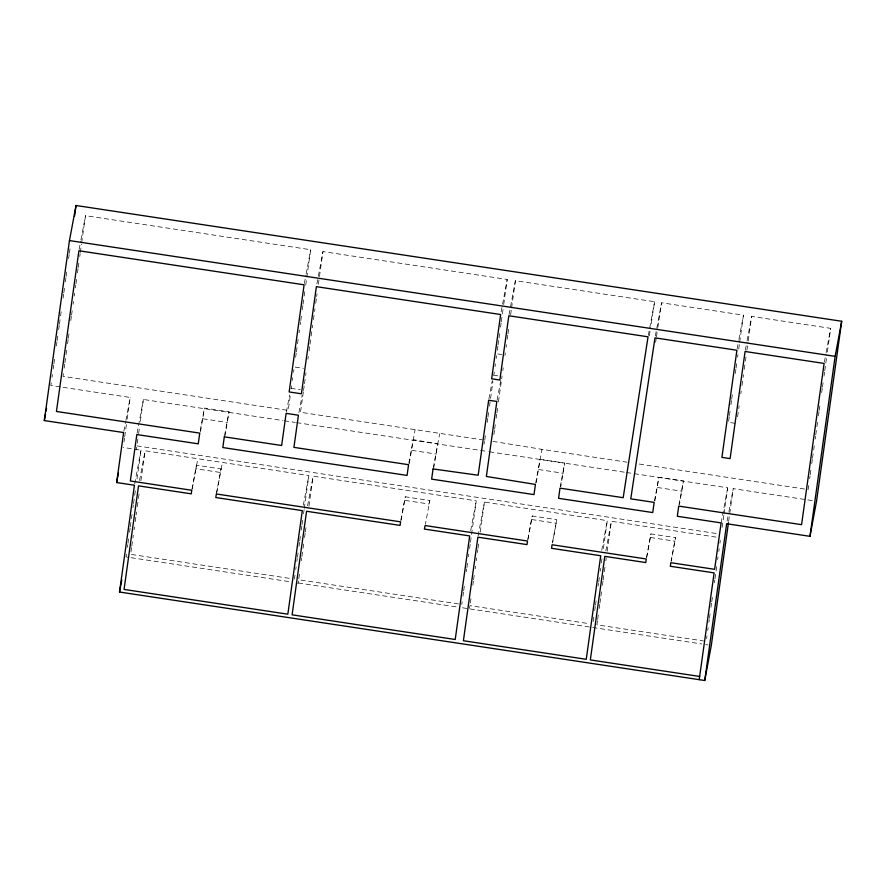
<?xml version="1.0" encoding="UTF-8"?>
<svg xmlns="http://www.w3.org/2000/svg" width="886" height="886" viewBox="0 0 886 886"><rect width="100%" height="100%" fill="white"/><g stroke="black" fill="none" stroke-linecap="round" stroke-linejoin="round"><path stroke-width="0.66" stroke-dasharray="4.43 3.32" d="M51.244 382.752L50.867 385.476L60.436 386.927M52.008 377.303L52.396 374.568M53.149 369.119L53.725 365.032M53.913 363.659L54.677 358.21M56.394 345.939L56.97 341.852M57.158 340.479L57.922 335.03M58.675 329.57L59.251 325.483M59.44 324.121L60.392 317.299M60.591 315.937L61.156 311.85M63.061 298.217L63.637 294.119M63.825 292.757L64.589 287.308M65.354 281.848L65.918 277.761M66.118 276.399L66.882 270.939M68.587 258.668L69.163 254.581M69.352 253.219L70.304 246.397M63.393 373.648L63.006 376.373L288.205 410.428L290.497 394.082M64.146 368.199L64.722 364.124M64.911 362.762L65.863 355.95M66.051 354.588L66.815 349.139M67.58 343.69L68.144 339.604M68.344 338.242L69.097 332.793M70.814 320.544L71.389 316.457M71.578 315.095L72.342 309.646M73.095 304.197L73.483 301.473M74.236 296.024L74.623 293.299M75.388 287.85L75.764 285.126M75.952 283.764L76.717 278.326M77.481 272.877L78.046 268.79M78.234 267.428L78.998 261.979M79.762 256.53L80.139 253.806M80.338 252.444L81.479 244.27M81.667 242.908L85.477 215.675L310.676 249.73L306.866 276.964M123.962 442.059L124.527 438.005M124.716 436.654L126.41 424.494M127.174 419.089L130.187 397.471L61.81 387.138M137.297 443.166L137.862 439.068M138.626 433.608L139.589 426.775M140.342 421.315L143.399 399.475L282.977 420.573M126.465 554.204L126.078 556.94L290.143 581.748M127.418 547.36L127.805 544.613M127.994 543.251L128.758 537.769M129.522 532.298L130.098 528.189M130.286 526.816L131.25 519.971M131.438 518.609L132.014 514.5M132.966 507.656L133.354 504.92M133.542 503.547L134.506 496.703M134.694 495.34L135.647 488.496M136.987 478.905L141.007 450.166L123.198 447.463M131.582 547.526L130.63 554.337L291.671 578.691M131.77 546.164L132.723 539.352M132.911 537.99L133.288 535.266M134.052 529.817L134.439 527.092M135.193 521.632L135.957 516.184M136.145 514.821L136.533 512.097M137.297 506.648L138.249 499.837M138.438 498.475L139.39 491.664M140.907 480.755L145.105 450.775L308.882 475.538L304.308 508.243M196.448 465.205L195.95 468.772L220.525 472.493L221.024 468.915L196.448 465.205L191.764 490.268M200.48 431.969L204.444 408.069L229.009 411.78L225.044 435.679M291.25 388.633L291.638 385.908M292.391 380.459L292.779 377.746M293.543 372.297L293.919 369.573M295.636 357.313L296.201 353.226M296.389 351.864L297.342 345.053M297.541 343.69L298.294 338.242M299.058 332.804L299.435 330.079M300.199 324.63L300.587 321.906M300.775 320.544L301.539 315.095M302.292 309.646L302.868 305.559M303.056 304.197L304.009 297.386M304.197 296.024L304.961 290.586M305.725 285.137L306.678 278.326M303.344 391.856L300.487 412.278L482.006 439.766M303.533 390.493L304.297 385.045M304.485 383.682L305.437 376.871M305.626 375.509L306.013 372.784M307.918 359.173L308.295 356.449M309.059 351L309.823 345.551M310.011 344.189L310.964 337.378M311.152 336.015L312.105 329.204M312.293 327.842L312.669 325.129M313.434 319.68L314.386 312.869M314.574 311.507L314.962 308.782M315.726 303.333L316.479 297.884M316.667 296.522L317.055 293.798M318.384 284.273L322.958 251.58L507.213 279.444L503.403 306.678M294.407 579.101L294.983 575.014M295.736 569.565L296.123 566.841M296.888 561.392L297.264 558.667M297.452 557.305L298.217 551.856M298.981 546.396L299.546 542.31M299.745 540.947L300.498 535.498M301.262 530.049L301.838 525.963M302.026 524.601L302.79 519.152M303.555 513.703L304.12 509.605M299.413 574.294L298.66 579.743L459.059 603.997M301.318 560.672L301.705 557.947M301.893 556.585L302.846 549.774M303.034 548.412L303.798 542.952M304.562 537.503L305.127 533.416M305.327 532.054L306.08 526.605M308.937 506.161L313.135 476.181L476.258 500.845L470.355 543.096M401.07 520.137L405.279 496.78L429.843 500.49L425.402 524.235M409.299 463.544L413.264 439.644L437.75 443.886L433.863 467.254M461.783 604.407L462.16 601.683M462.924 596.234L463.5 592.147M463.688 590.785L464.452 585.336M466.357 571.714L466.734 568.978M466.922 567.616L467.686 562.167M468.45 556.718L468.827 553.994M469.591 548.545L470.167 544.458M484.742 440.143L485.506 434.694M487.222 422.434L487.787 418.347M487.976 416.985L488.74 411.547M489.504 406.098L492.926 381.578M493.879 374.767L494.266 372.054M495.019 366.605L495.407 363.88M496.171 358.431L496.548 355.707M497.312 350.258L497.877 346.171M498.065 344.809L498.829 339.36M499.017 337.998L499.782 332.549M500.546 327.111L501.122 323.025M501.31 321.662L503.215 308.04M470.355 602.923L471.108 597.474M472.825 585.214L473.401 581.127M473.589 579.754L474.353 574.305M475.117 568.856L475.494 566.132M476.258 560.683L476.635 557.958M477.399 552.51L477.775 549.785M477.975 548.423L478.728 542.963M480.256 532.065L484.443 502.085L607.287 520.658L603.089 550.638M493.89 434.572L494.454 430.485M494.643 429.123L495.407 423.674M496.171 418.225L496.736 414.139M496.935 412.776L497.688 407.339M498.453 401.89L502.074 376.007M502.827 370.558L503.215 367.834M504.931 355.585L505.308 352.861M506.072 347.412L506.449 344.687M507.213 339.238L507.778 335.152M507.977 333.789L508.73 328.341M510.635 314.729L511.399 309.28M511.587 307.918L515.397 280.685L654.61 301.727L650.822 326.269M528.001 539.319L532.209 515.973L556.773 519.683L552.565 543.04M536.229 482.737L540.117 459.369L564.681 463.079L560.794 486.447M593.188 621.496L593.952 616.047M594.705 610.598L595.281 606.511M595.47 605.149L596.234 599.7M598.139 586.067L598.515 583.342M598.714 581.98L599.468 576.531M600.232 571.082L600.619 568.358M601.372 562.898L601.948 558.811M597.474 620.754L596.898 624.84L703.484 640.955M597.662 619.392L598.427 613.943M599.191 608.494L599.756 604.407M599.944 603.034L600.708 597.585M600.896 596.223L601.66 590.774M602.425 585.325L603.001 581.238M603.189 579.876L604.141 573.065M604.33 571.703L605.094 566.243M605.858 560.794L606.234 558.069M607.187 551.258L611.373 521.278L717.959 537.392M646.747 557.283L650.944 533.926L675.509 537.636L671.311 560.993M654.964 500.69L658.863 477.321L683.427 481.032L679.529 504.4M729.244 416.874L728.48 422.301L735.302 423.331M729.433 415.512L730.186 410.085M730.95 404.669L731.515 400.594M731.703 399.243L732.467 393.816M735.302 373.471L735.878 369.407M736.067 368.055L736.82 362.629M737.584 357.202L737.96 354.489M738.725 349.062L739.478 343.646M739.666 342.284L743.454 315.161L661.565 302.779L655.252 336.514M706.596 638.651L706.984 635.915M707.748 630.467L708.124 627.742M708.889 622.293L709.265 619.569M709.453 618.207L710.218 612.758M710.982 607.309L711.558 603.211M711.746 601.849L712.51 596.4M714.415 582.778L714.792 580.053M714.98 578.691L716.885 565.058M717.649 559.609L718.025 556.884M718.79 551.435L719.177 548.711M719.93 543.262L720.318 540.538M722.145 527.414L723.873 515.12M724.061 513.758L727.683 487.809L633.268 473.534M737.617 416.752L738.57 409.974M738.758 408.612L739.134 405.899M740.84 393.694L741.217 390.992M741.981 385.565L742.922 378.787M743.121 377.425L743.498 374.712M744.251 369.285L745.204 362.507M745.392 361.156L745.957 357.08M746.909 350.302L748.05 342.162M748.238 340.811L751.649 316.402L830.68 328.352L826.86 355.674M728.635 521.367L733.209 488.651L812.44 500.623M808.708 485.484L808.132 489.581L637.333 463.755M809.66 478.65L810.048 475.926M810.236 474.553L811 469.093M811.764 463.622L812.34 459.524M812.528 458.162L813.481 451.328M813.68 449.955L814.245 445.857M815.209 439.024L815.585 436.3M815.773 434.926L816.726 428.093M816.925 426.731L817.689 421.26M818.454 415.8L819.018 411.702M819.218 410.329L819.982 404.869M821.699 392.576L822.274 388.467M822.463 387.104L823.227 381.644M823.991 376.173L824.567 372.076M824.755 370.713L826.66 357.047M655.618 342.339L656.227 338.253M656.437 336.89L657.667 328.706M657.877 327.333L661.565 302.779M649.349 335.816L650.612 327.632M79.164 249.409L80.67 241.313M80.925 239.962L85.477 215.675M123.874 431.205L125.646 421.758M125.901 420.407L130.187 397.471M137.086 433.21L143.399 399.475M136.156 449.944L136.654 447.242M134.694 483.889L141.007 450.166M139.545 480.467L145.105 450.775M200.247 430.485L204.444 408.069M192.251 488.563L197.833 458.749M224.568 435.524L229.009 411.78M216.328 493.978L221.024 468.915M216.815 492.273L222.397 462.47M304.363 283.465L305.869 275.369M306.124 274.018L310.676 249.73M286.377 412.045L289.589 394.901M316.9 283.963L322.958 251.58M298.914 412.588L302.126 395.444M303.322 505.23L308.882 475.538M307.575 505.873L313.135 476.181M297.895 583.796L298.405 581.094M408.823 463.378L415.135 429.621M400.826 520.514L405.279 496.78M433.309 467.631L439.633 433.863M501.144 311.828L507.213 279.444M488.906 398.91L492.361 380.448M483.989 444.185L484.487 441.494M509.085 314.419L515.397 280.685M470.699 530.537L476.258 500.845M497.101 400.151L500.8 380.371M478.13 535.82L484.443 502.085M469.469 608.35L469.968 605.647L588.714 623.6M535.676 483.114L541.988 449.346L627.055 462.204M527.757 539.707L532.209 515.973M560.24 486.824L564.681 463.079M552.576 542.11L556.773 519.683M601.727 550.35L607.287 520.658M605.825 550.97L611.373 521.278M648.297 335.462L654.61 301.727M654.411 501.066L658.863 477.321M646.503 557.659L650.944 533.926M678.986 504.776L683.427 481.032M671.067 561.381L675.509 537.636M737.141 348.896L738.658 340.8M738.913 339.449L743.454 315.161M745.336 350.136L746.854 342.04M747.097 340.689L751.649 316.402M721.115 522.895L727.683 487.809M727.151 521.034L728.669 512.939M728.923 511.587L733.209 488.651M824.357 362.086L825.874 353.99M826.129 352.639L830.68 328.352M429.843 500.49L429.057 504.023L404.78 500.346M497.71 353.957L501.808 354.566M493.347 375.177L498.807 375.996M295.182 367.092L303.377 368.332M290.829 388.312L300.376 389.751M284.34 420.784L295.293 422.434M296.655 422.644L488.23 451.605M489.593 451.816L625.062 472.293M626.424 472.504L631.906 473.334M202.938 418.779L227.514 422.5M411.768 450.354L436.333 454.064M538.699 469.547L563.263 473.257M657.434 487.499L681.998 491.209M136.909 445.891L717.095 533.616M531.7 519.539L556.275 523.261M650.446 537.492L675.01 541.213M298.349 582.988L456.943 606.965M462.414 607.785L701.668 643.967M705.765 644.587L707.98 644.919M492.937 441.383L541.988 449.346"/><path stroke-width="1.33" d="M44.3 420.562L69.462 240.582L76.03 205.497L841.7 321.264L816.538 501.243L809.97 536.329L726.653 523.737L704.735 680.503L119.51 592.025L134.439 485.24L116.642 482.549L123.63 432.556L44.3 420.562L45.563 413.817M74.502 216.405L76.03 205.497M699.209 679.673L714.127 572.888L670.325 566.265L670.824 562.699L714.625 569.321L721.115 522.895L677.314 516.272L678.731 506.094L801.575 524.667L824.113 363.437L745.082 351.487L730.108 458.616L721.913 457.375L736.897 350.247L654.998 337.865L630.766 498.84L654.167 502.384L652.749 512.562L558.568 498.32L559.996 488.142L623.19 497.699L648.043 336.813L508.83 315.759L499.848 380.039L491.652 378.809L500.645 314.53L316.391 286.665L301.417 393.794L289.135 391.944L304.108 284.805L78.909 250.76L56.438 411.458L199.749 433.121L198.254 443.842L136.832 434.55L130.342 480.976L191.764 490.268L191.265 493.834L138.537 485.86L124.062 589.423L287.839 614.186L302.314 510.624L215.83 497.544L216.328 493.978L400.583 521.843L400.084 525.409L306.567 511.266L292.092 614.829L455.216 639.493L469.691 535.93L424.361 529.075L425.147 525.553L527.513 541.025L527.015 544.602L477.886 537.171L463.4 640.733L586.244 659.306L600.719 555.743L551.579 548.312L552.078 544.746L646.259 558.977L645.761 562.555L604.806 556.364L590.331 659.926L699.652 676.45M728.447 522.729L711.303 645.418L704.735 680.503M809.97 536.329L835.133 356.349L841.7 321.264M46.072 411.115L46.57 408.413M116.642 482.549L118.403 473.102M119.51 592.025L121.792 579.876M69.462 240.582L835.133 356.349M224.313 436.842L222.818 447.552L407.073 475.417L408.568 464.696L293.93 447.364L298.416 415.224L286.134 413.363L281.637 445.503L224.313 436.842M433.066 468.949L431.637 479.127L534.003 494.609L535.432 484.432L486.37 476.458L496.847 401.469L488.662 400.228L478.174 475.228L433.066 468.949"/></g></svg>
